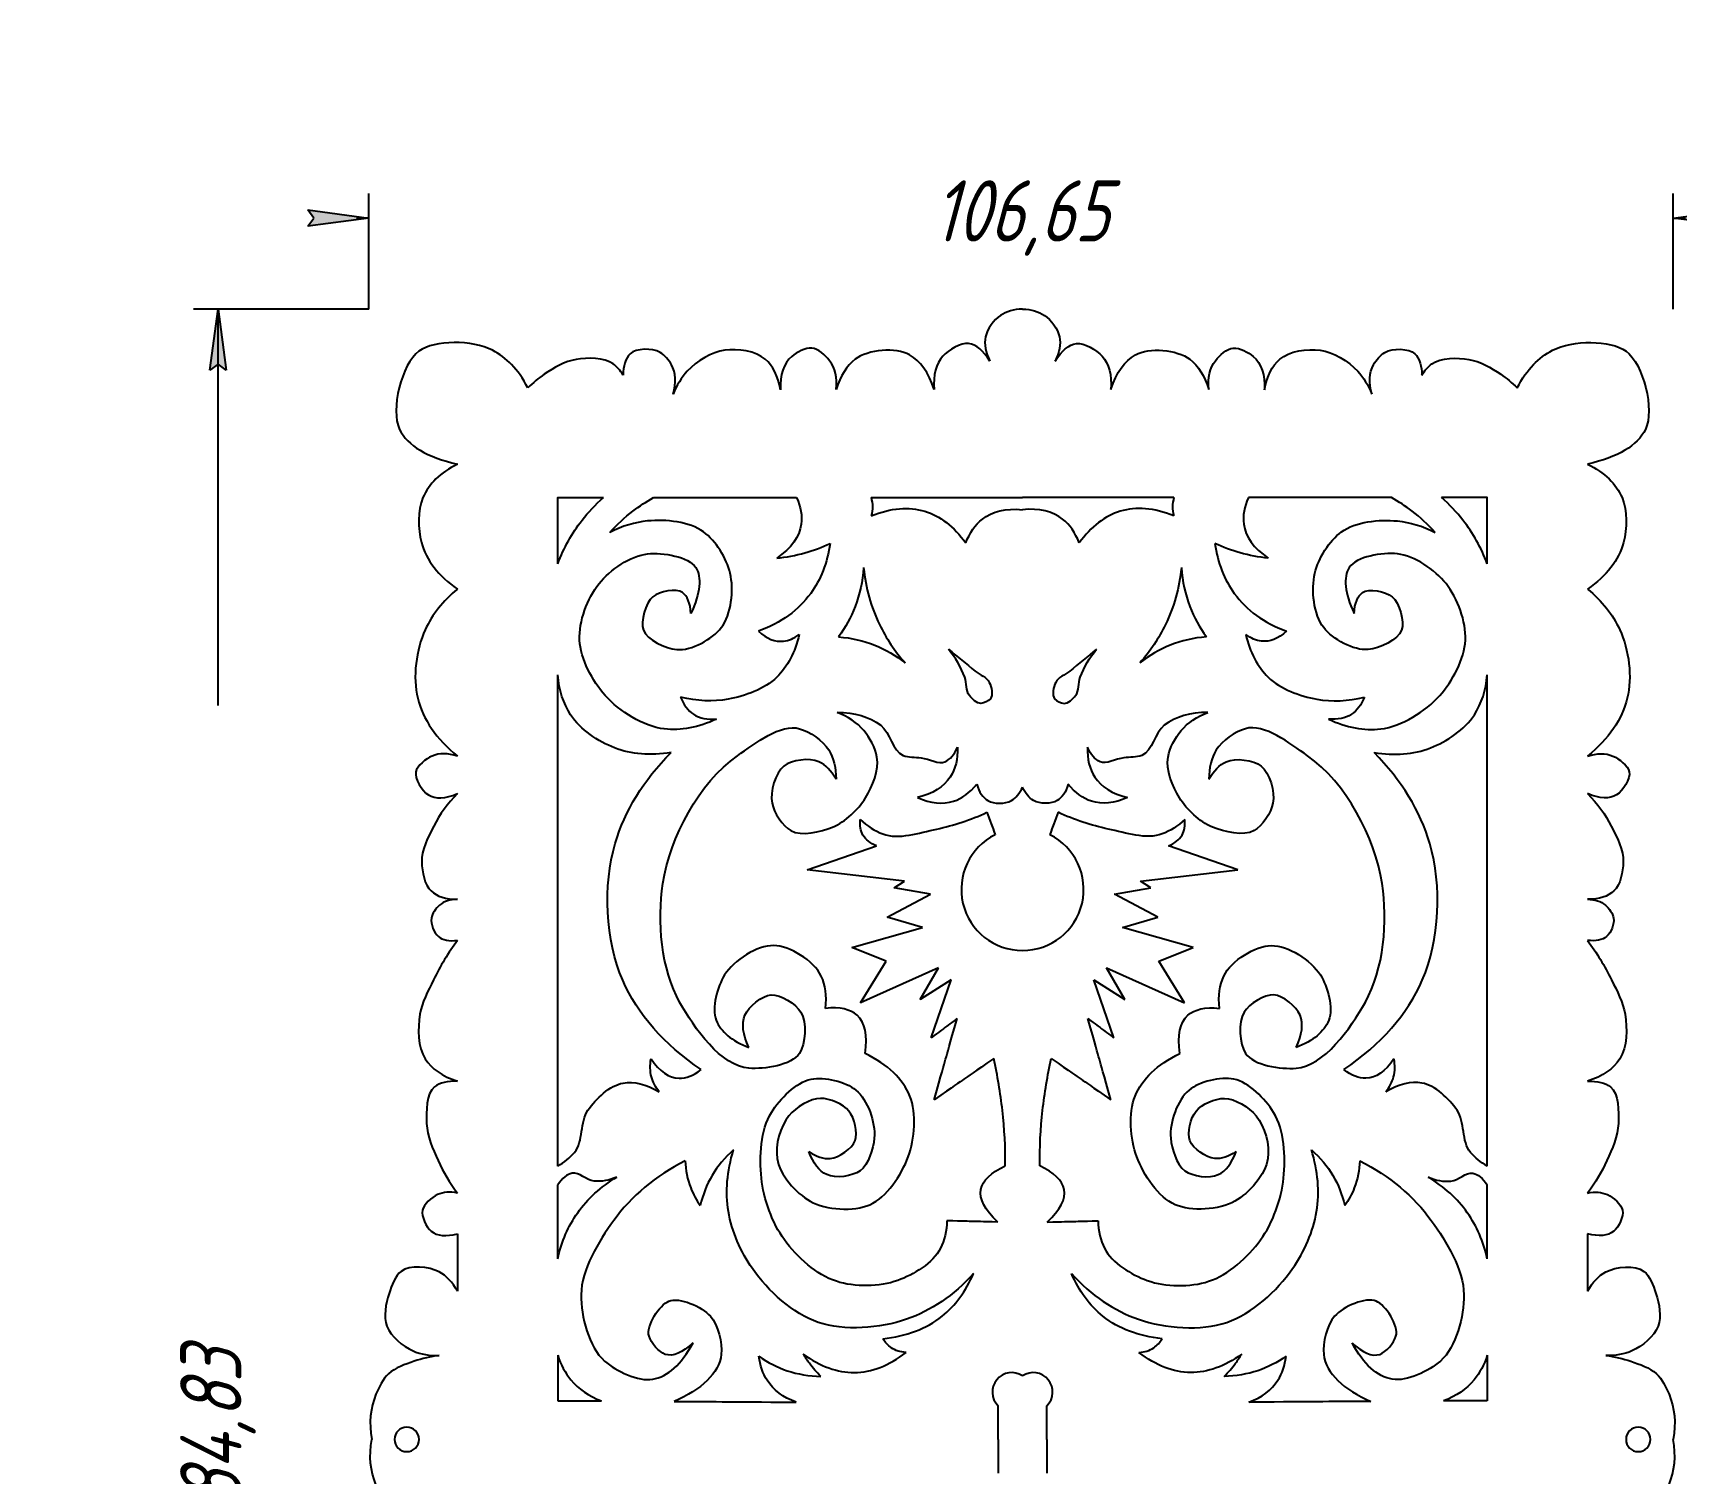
# Model space of a CAD drawing. Header units: millimetres. Extents: x -69 to 344, y -299 to 145.
# Drawn here: x -68.8 to 65.6, y 14.8 to 132.5 of the extents above; entities that cross this region are included whole.
import ezdxf

# ---------------------------------------------------------------- set-up
doc = ezdxf.new("R2010")
doc.units = ezdxf.units.MM
doc.linetypes.add('K5LT32768', pattern=[0])
doc.linetypes.add('K5LT_THIN', pattern=[0])
doc.styles.add('KDIMTEXTSTYLE', font='GOST_AU.SHX', dxfattribs={"width": 0.96, "oblique": 15, "height": 5})
doc.dimstyles.new('KDIMSTYLE (1.00)', dxfattribs={"dimtxt": 5, "dimasz": 1, "dimexe": 2, "dimexo": 0, "dimgap": 1, "dimtad": 1, "dimtxsty": 'KDIMTEXTSTYLE', "dimsah": 1, "dimcen": 0, "dimdle": 1, "dimadec": 0, "dimazin": 0, "dimtfac": 0.667, "dimtmove": 0, "dimatfit": 3, "dimfxl": 1, "dimtvp": 1, "dimtolj": 1, "dimtzin": 0, "dimarcsym": 0})

# ---------------------------------------------------------------- blocks, each defined once
blk = doc.blocks.new('KDIMARROW_01')
blk.add_hatch(color=0).paths.add_polyline_path([(0, 0), (-5, 0.66), (-4.5, 0), (-5, -0.66)])
at = {"color": 0, "linetype": 'K5LT_THIN'}
for p, q in [((-4.5, 0), (-5, 0.66)), ((-5, 0.66), (0, 0)), ((0, 0), (-5, -0.66)), ((-5, -0.66), (-4.5, 0)), ((0, 0), (-1, 0))]:
    blk.add_line(p, q, dxfattribs=at)

msp = doc.modelspace()

# ---------------------------------------------------------------- linework, layer by layer
at = {"color": 30, "linetype": 'K5LT32768', "true_color": 0xff8000}
for p, q in [((-5.453, 64.118), (0.221, 66.068)), ((29.757, 64.118), (24.082, 66.068)), ((2.491, 63.177), (-5.453, 64.118)), ((1.66, 62.622), (2.491, 63.177)), ((21.812, 63.177), (29.757, 64.118)), ((22.644, 62.622), (21.812, 63.177)), ((1.092, 60.223), (4.616, 62.115)), ((4.616, 62.115), (1.66, 62.622)), ((19.687, 62.115), (22.644, 62.622)), ((23.211, 60.223), (19.687, 62.115)), ((-1.791, 57.75), (3.977, 59.402)), ((3.977, 59.402), (1.092, 60.223)), ((20.326, 59.402), (23.211, 60.223)), ((26.094, 57.75), (20.326, 59.402)), ((0.999, 56.647), (-1.791, 57.75)), ((-1.106, 53.245), (0.999, 56.647)), ((23.305, 56.647), (26.094, 57.75)), ((25.409, 53.245), (23.305, 56.647)), ((5.288, 56.094), (-1.106, 53.245)), ((3.781, 53.5), (5.288, 56.094)), ((6.317, 55.103), (3.781, 53.5)), ((4.694, 50.373), (6.317, 55.103)), ((19.609, 50.373), (17.987, 55.103)), ((17.987, 55.103), (20.523, 53.5)), ((20.523, 53.5), (19.015, 56.094)), ((19.015, 56.094), (25.409, 53.245)), ((-25.848, 24.419), (-25.848, 20.68)), ((50.152, 24.419), (50.152, 20.68)), ((-25.848, 20.68), (-22.279, 20.681)), ((10.152, 17.535), (10.152, 20.29)), ((14.152, 17.535), (14.152, 20.29)), ((50.152, 20.68), (46.583, 20.681)), ((10.152, 17.535), (10.152, 14.78)), ((14.152, 17.535), (14.152, 14.78))]:
    msp.add_line(p, q, dxfattribs=at)
for points in [[(-25.848, 89.126), (-25.848, 94.535), (-22.118, 94.535)], [(-18.03, 94.535), (-6.321, 94.535)], [(-0.235, 94.535), (12.152, 94.535)], [(24.538, 94.535), (12.152, 94.535)], [(42.333, 94.535), (30.625, 94.535)], [(50.152, 89.126), (50.152, 94.535), (46.421, 94.535)], [(-25.848, 39.881), (-25.848, 80.057)], [(50.152, 39.881), (50.152, 80.057)], [(-25.848, 32.303), (-25.848, 38.356)], [(50.152, 32.303), (50.152, 38.356)]]:
    msp.add_lwpolyline(points, dxfattribs=at)
for centre, radius, start, end in [((12.152, 62.507), 5, 116.55155, 270), ((12.152, 62.507), 5, 270, 63.44845), ((11.274, 21.412), 1.588, 56.4451, 225), ((13.029, 21.412), 1.588, 315, 123.5549), ((-38.191, 17.535), 1, 0, 180), ((-38.191, 17.535), 1, 180, 0), ((62.495, 17.535), 1, 0, 180), ((62.495, 17.535), 1, 180, 0)]:
    msp.add_arc(centre, radius, start, end, dxfattribs=at)
for points, knots in [([(12.152, 109.948), (11.443, 109.934), (10.846, 109.763), (10.36, 109.435), (9.804, 109.06), (9.265, 108.334), (9.129, 107.692), (9, 107.081), (9.12, 106.414), (9.488, 105.692)], [0, 0, 0, 0, 1, 1, 1, 2, 2, 2, 3, 3, 3, 3]), ([(12.152, 109.948), (12.86, 109.934), (13.458, 109.763), (13.943, 109.435), (14.5, 109.06), (15.038, 108.334), (15.174, 107.692), (15.303, 107.081), (15.184, 106.414), (14.815, 105.692)], [0, 0, 0, 0, 1, 1, 1, 2, 2, 2, 3, 3, 3, 3]), ([(-28.289, 103.513), (-29.117, 105.073), (-30.038, 105.988), (-31.185, 106.583), (-32.821, 107.43), (-35.926, 107.454), (-37.203, 106.511), (-38.601, 105.48), (-39.563, 101.701), (-38.777, 100.115), (-38.119, 98.787), (-36.541, 97.842), (-34.044, 97.281)], [0, 0, 0, 0, 1, 1, 1, 2, 2, 2, 3, 3, 3, 4, 4, 4, 4]), ([(-16.407, 103), (-16.136, 103.939), (-16.185, 104.741), (-16.552, 105.407), (-16.759, 105.783), (-17.117, 106.197), (-17.477, 106.404), (-18.128, 106.778), (-19.438, 106.763), (-19.934, 106.297), (-20.291, 105.962), (-20.507, 105.182), (-20.504, 104.623), (-20.504, 104.6), (-20.504, 104.577), (-20.503, 104.554)], [0, 0, 0, 0, 1, 1, 1, 2, 2, 2, 3, 3, 3, 4, 4, 4, 5, 5, 5, 5]), ([(-7.647, 103.342), (-7.832, 104.472), (-8.245, 105.313), (-8.886, 105.863), (-9.655, 106.523), (-11.136, 106.732), (-12.177, 106.589), (-13.263, 106.44), (-14.481, 105.714), (-15.253, 104.88), (-15.737, 104.357), (-16.122, 103.731), (-16.407, 103)], [0, 0, 0, 0, 1, 1, 1, 2, 2, 2, 3, 3, 3, 4, 4, 4, 4]), ([(-3.075, 103.384), (-2.988, 104.352), (-3.173, 105.135), (-3.63, 105.735), (-3.967, 106.176), (-4.568, 106.706), (-5.083, 106.76), (-5.594, 106.814), (-6.298, 106.428), (-6.707, 106.077), (-7.378, 105.499), (-7.691, 104.587), (-7.647, 103.342)], [0, 0, 0, 0, 1, 1, 1, 2, 2, 2, 3, 3, 3, 4, 4, 4, 4]), ([(4.925, 103.384), (4.468, 104.775), (3.802, 105.715), (2.925, 106.205), (1.79, 106.839), (-0.472, 106.66), (-1.536, 105.846), (-2.227, 105.318), (-2.74, 104.497), (-3.075, 103.384)], [0, 0, 0, 0, 1, 1, 1, 2, 2, 2, 3, 3, 3, 3]), ([(9.488, 105.692), (8.954, 106.568), (8.373, 107.046), (7.745, 107.128), (7.094, 107.212), (6.115, 106.631), (5.643, 106.102), (5.074, 105.467), (4.835, 104.561), (4.925, 103.384)], [0, 0, 0, 0, 1, 1, 1, 2, 2, 2, 3, 3, 3, 3]), ([(14.815, 105.692), (15.349, 106.568), (15.931, 107.046), (16.559, 107.128), (17.209, 107.212), (18.188, 106.631), (18.661, 106.102), (19.229, 105.467), (19.469, 104.561), (19.379, 103.384)], [0, 0, 0, 0, 1, 1, 1, 2, 2, 2, 3, 3, 3, 3]), ([(19.379, 103.384), (19.835, 104.775), (20.502, 105.715), (21.379, 106.205), (22.514, 106.839), (24.775, 106.66), (25.84, 105.846), (26.53, 105.318), (27.043, 104.497), (27.378, 103.384)], [0, 0, 0, 0, 1, 1, 1, 2, 2, 2, 3, 3, 3, 3]), ([(27.378, 103.384), (27.291, 104.352), (27.476, 105.135), (27.934, 105.735), (28.271, 106.176), (28.871, 106.706), (29.387, 106.76), (29.897, 106.814), (30.602, 106.428), (31.01, 106.077), (31.681, 105.499), (31.995, 104.587), (31.951, 103.342)], [0, 0, 0, 0, 1, 1, 1, 2, 2, 2, 3, 3, 3, 4, 4, 4, 4]), ([(31.951, 103.342), (32.136, 104.472), (32.549, 105.313), (33.19, 105.863), (33.959, 106.523), (35.44, 106.732), (36.48, 106.589), (37.567, 106.44), (38.784, 105.714), (39.557, 104.88), (40.041, 104.357), (40.425, 103.731), (40.711, 103)], [0, 0, 0, 0, 1, 1, 1, 2, 2, 2, 3, 3, 3, 4, 4, 4, 4]), ([(40.711, 103), (40.44, 103.939), (40.488, 104.741), (40.855, 105.407), (41.062, 105.783), (41.421, 106.197), (41.781, 106.404), (42.432, 106.778), (43.742, 106.763), (44.238, 106.297), (44.595, 105.962), (44.81, 105.182), (44.808, 104.623), (44.808, 104.6), (44.807, 104.577), (44.806, 104.554)], [0, 0, 0, 0, 1, 1, 1, 2, 2, 2, 3, 3, 3, 4, 4, 4, 5, 5, 5, 5]), ([(52.593, 103.513), (53.42, 105.073), (54.342, 105.988), (55.489, 106.583), (57.125, 107.43), (60.23, 107.454), (61.507, 106.511), (62.905, 105.48), (63.867, 101.701), (63.081, 100.115), (62.422, 98.787), (60.845, 97.842), (58.348, 97.281)], [0, 0, 0, 0, 1, 1, 1, 2, 2, 2, 3, 3, 3, 4, 4, 4, 4]), ([(-20.503, 104.554), (-20.724, 104.94), (-20.997, 105.248), (-21.323, 105.478), (-22.062, 105.998), (-23.386, 105.997), (-24.35, 105.834), (-25.257, 105.68), (-26.164, 105.155), (-26.95, 104.623), (-27.426, 104.301), (-27.865, 103.931), (-28.289, 103.513)], [0, 0, 0, 0, 1, 1, 1, 2, 2, 2, 3, 3, 3, 4, 4, 4, 4]), ([(44.806, 104.554), (45.027, 104.94), (45.301, 105.248), (45.627, 105.478), (46.365, 105.998), (47.69, 105.997), (48.654, 105.834), (49.56, 105.68), (50.468, 105.155), (51.253, 104.623), (51.729, 104.301), (52.168, 103.931), (52.593, 103.513)], [0, 0, 0, 0, 1, 1, 1, 2, 2, 2, 3, 3, 3, 4, 4, 4, 4]), ([(-34.044, 97.281), (-35.45, 96.571), (-36.391, 95.656), (-36.867, 94.535), (-37.309, 93.493), (-37.288, 91.987), (-36.99, 90.877), (-36.597, 89.416), (-35.615, 88.144), (-34.044, 87.062)], [0, 0, 0, 0, 1, 1, 1, 2, 2, 2, 3, 3, 3, 3]), ([(58.348, 97.281), (59.753, 96.571), (60.694, 95.656), (61.17, 94.535), (61.613, 93.493), (61.592, 91.987), (61.293, 90.877), (60.9, 89.416), (59.918, 88.144), (58.348, 87.062)], [0, 0, 0, 0, 1, 1, 1, 2, 2, 2, 3, 3, 3, 3]), ([(-25.848, 89.126), (-25.354, 90.436), (-24.692, 91.623), (-23.863, 92.687), (-23.346, 93.351), (-22.765, 93.967), (-22.118, 94.535)], [0, 0, 0, 0, 1, 1, 1, 2, 2, 2, 2]), ([(-21.577, 91.69), (-21.001, 92.339), (-20.374, 92.923), (-19.697, 93.442), (-19.171, 93.845), (-18.616, 94.209), (-18.03, 94.535)], [0, 0, 0, 0, 1, 1, 1, 2, 2, 2, 2]), ([(-6.321, 94.535), (-5.976, 93.765), (-5.848, 93.045), (-5.937, 92.374), (-6.076, 91.327), (-6.746, 90.401), (-7.945, 89.597)], [0, 0, 0, 0, 1, 1, 1, 2, 2, 2, 2]), ([(-0.235, 94.535), (-0.156, 94.289), (-0.114, 94.044), (-0.111, 93.798), (-0.107, 93.551), (-0.142, 93.303), (-0.214, 93.056)], [0, 0, 0, 0, 1, 1, 1, 2, 2, 2, 2]), ([(24.538, 94.535), (24.459, 94.289), (24.418, 94.044), (24.414, 93.798), (24.411, 93.551), (24.445, 93.303), (24.517, 93.056)], [0, 0, 0, 0, 1, 1, 1, 2, 2, 2, 2]), ([(30.625, 94.535), (30.279, 93.765), (30.151, 93.045), (30.24, 92.374), (30.38, 91.327), (31.049, 90.401), (32.249, 89.597)], [0, 0, 0, 0, 1, 1, 1, 2, 2, 2, 2]), ([(45.88, 91.69), (45.304, 92.339), (44.677, 92.923), (44, 93.442), (43.475, 93.845), (42.919, 94.209), (42.333, 94.535)], [0, 0, 0, 0, 1, 1, 1, 2, 2, 2, 2]), ([(50.152, 89.126), (49.657, 90.436), (48.995, 91.623), (48.166, 92.687), (47.65, 93.351), (47.068, 93.967), (46.421, 94.535)], [0, 0, 0, 0, 1, 1, 1, 2, 2, 2, 2]), ([(-14.953, 85.067), (-15.019, 85.917), (-15.247, 86.487), (-15.637, 86.776), (-16.159, 87.163), (-17.535, 86.862), (-18.073, 86.434), (-18.694, 85.941), (-19.095, 84.404), (-18.842, 83.7), (-18.56, 82.916), (-17.033, 82.21), (-16.107, 82.119), (-14.92, 82.001), (-13.215, 82.967), (-12.475, 83.913), (-11.652, 84.965), (-11.432, 86.992), (-11.748, 88.357), (-12.03, 89.575), (-12.929, 91.009), (-13.928, 91.733), (-15.086, 92.572), (-16.999, 92.777), (-18.5, 92.63), (-19.536, 92.529), (-20.562, 92.216), (-21.577, 91.69)], [0, 0, 0, 0, 1, 1, 1, 2, 2, 2, 3, 3, 3, 4, 4, 4, 5, 5, 5, 6, 6, 6, 7, 7, 7, 8, 8, 8, 9, 9, 9, 9]), ([(-0.214, 93.056), (1.395, 93.696), (2.851, 93.82), (4.155, 93.427), (5.417, 93.046), (6.537, 92.18), (7.514, 90.83)], [0, 0, 0, 0, 1, 1, 1, 2, 2, 2, 2]), ([(7.514, 90.83), (7.833, 91.675), (8.285, 92.325), (8.868, 92.782), (9.697, 93.429), (10.791, 93.684), (12.152, 93.548)], [0, 0, 0, 0, 1, 1, 1, 2, 2, 2, 2]), ([(16.79, 90.83), (16.47, 91.675), (16.019, 92.325), (15.435, 92.782), (14.607, 93.429), (13.512, 93.684), (12.152, 93.548)], [0, 0, 0, 0, 1, 1, 1, 2, 2, 2, 2]), ([(24.517, 93.056), (22.909, 93.696), (21.452, 93.82), (20.149, 93.427), (18.886, 93.046), (17.766, 92.18), (16.79, 90.83)], [0, 0, 0, 0, 1, 1, 1, 2, 2, 2, 2]), ([(39.257, 85.067), (39.322, 85.917), (39.55, 86.487), (39.941, 86.776), (40.462, 87.163), (41.838, 86.862), (42.376, 86.434), (42.998, 85.941), (43.399, 84.404), (43.145, 83.7), (42.864, 82.916), (41.336, 82.21), (40.411, 82.119), (39.223, 82.001), (37.519, 82.967), (36.778, 83.913), (35.955, 84.965), (35.736, 86.992), (36.052, 88.357), (36.334, 89.575), (37.233, 91.009), (38.231, 91.733), (39.389, 92.572), (41.302, 92.777), (42.804, 92.63), (43.84, 92.529), (44.866, 92.216), (45.88, 91.69)], [0, 0, 0, 0, 1, 1, 1, 2, 2, 2, 3, 3, 3, 4, 4, 4, 5, 5, 5, 6, 6, 6, 7, 7, 7, 8, 8, 8, 9, 9, 9, 9]), ([(-12.859, 76.435), (-14.355, 75.732), (-15.78, 75.461), (-17.133, 75.623), (-18.859, 75.83), (-20.791, 77.042), (-21.961, 78.358), (-23.014, 79.541), (-23.983, 81.346), (-24.055, 82.888), (-24.126, 84.395), (-23.441, 86.316), (-22.474, 87.503), (-21.551, 88.636), (-19.916, 89.784), (-18.5, 89.938), (-17.259, 90.073), (-15.127, 89.709), (-14.569, 88.827), (-14.053, 88.012), (-14.181, 86.758), (-14.953, 85.067)], [0, 0, 0, 0, 1, 1, 1, 2, 2, 2, 3, 3, 3, 4, 4, 4, 5, 5, 5, 6, 6, 6, 7, 7, 7, 7]), ([(-3.587, 90.793), (-3.812, 89.193), (-4.339, 87.826), (-5.168, 86.691), (-6.16, 85.332), (-7.584, 84.306), (-9.441, 83.614)], [0, 0, 0, 0, 1, 1, 1, 2, 2, 2, 2]), ([(-7.945, 89.597), (-7.157, 89.671), (-6.388, 89.813), (-5.638, 90.024), (-4.938, 90.221), (-4.254, 90.477), (-3.587, 90.793)], [0, 0, 0, 0, 1, 1, 1, 2, 2, 2, 2]), ([(32.249, 89.597), (31.461, 89.671), (30.691, 89.813), (29.941, 90.024), (29.241, 90.221), (28.557, 90.477), (27.89, 90.793)], [0, 0, 0, 0, 1, 1, 1, 2, 2, 2, 2]), ([(27.89, 90.793), (28.116, 89.193), (28.643, 87.826), (29.471, 86.691), (30.463, 85.332), (31.888, 84.306), (33.744, 83.614)], [0, 0, 0, 0, 1, 1, 1, 2, 2, 2, 2]), ([(37.163, 76.435), (38.659, 75.732), (40.083, 75.461), (41.436, 75.623), (43.162, 75.83), (45.094, 77.042), (46.265, 78.358), (47.318, 79.541), (48.286, 81.346), (48.359, 82.888), (48.429, 84.395), (47.744, 86.316), (46.778, 87.503), (45.854, 88.636), (44.219, 89.784), (42.804, 89.938), (41.563, 90.073), (39.43, 89.709), (38.872, 88.827), (38.356, 88.012), (38.484, 86.758), (39.257, 85.067)], [0, 0, 0, 0, 1, 1, 1, 2, 2, 2, 3, 3, 3, 4, 4, 4, 5, 5, 5, 6, 6, 6, 7, 7, 7, 7]), ([(-0.841, 88.818), (-0.921, 87.696), (-1.154, 86.632), (-1.541, 85.624), (-1.874, 84.757), (-2.321, 83.933), (-2.881, 83.151)], [0, 0, 0, 0, 1, 1, 1, 2, 2, 2, 2]), ([(-0.841, 88.818), (-0.669, 87.145), (-0.237, 85.593), (0.457, 84.161), (0.999, 83.044), (1.7, 81.999), (2.559, 81.029)], [0, 0, 0, 0, 1, 1, 1, 2, 2, 2, 2]), ([(25.144, 88.818), (24.973, 87.145), (24.54, 85.593), (23.846, 84.161), (23.305, 83.044), (22.604, 81.999), (21.744, 81.029)], [0, 0, 0, 0, 1, 1, 1, 2, 2, 2, 2]), ([(25.144, 88.818), (25.224, 87.696), (25.458, 86.632), (25.845, 85.624), (26.178, 84.757), (26.624, 83.933), (27.184, 83.151)], [0, 0, 0, 0, 1, 1, 1, 2, 2, 2, 2]), ([(-34.044, 87.062), (-35.235, 86.083), (-36.114, 84.975), (-36.682, 83.739), (-37.436, 82.099), (-37.72, 79.849), (-37.298, 78.14), (-36.866, 76.396), (-35.782, 74.817), (-34.044, 73.402)], [0, 0, 0, 0, 1, 1, 1, 2, 2, 2, 3, 3, 3, 3]), ([(58.348, 87.062), (59.538, 86.083), (60.418, 84.975), (60.986, 83.739), (61.74, 82.099), (62.024, 79.849), (61.601, 78.14), (61.17, 76.396), (60.086, 74.817), (58.348, 73.402)], [0, 0, 0, 0, 1, 1, 1, 2, 2, 2, 3, 3, 3, 3]), ([(-6.108, 83.358), (-6.44, 81.892), (-7.052, 80.724), (-7.945, 79.854), (-8.929, 78.894), (-10.527, 78.307), (-11.919, 78.059), (-13.162, 77.837), (-14.458, 77.894), (-15.808, 78.23)], [0, 0, 0, 0, 1, 1, 1, 2, 2, 2, 3, 3, 3, 3]), ([(-9.441, 83.614), (-8.752, 82.999), (-8.068, 82.728), (-7.39, 82.802), (-6.96, 82.849), (-6.533, 83.034), (-6.108, 83.358)], [0, 0, 0, 0, 1, 1, 1, 2, 2, 2, 2]), ([(33.744, 83.614), (33.055, 82.999), (32.371, 82.728), (31.693, 82.802), (31.264, 82.849), (30.836, 83.034), (30.411, 83.358)], [0, 0, 0, 0, 1, 1, 1, 2, 2, 2, 2]), ([(30.411, 83.358), (30.743, 81.892), (31.356, 80.724), (32.249, 79.854), (33.233, 78.894), (34.831, 78.307), (36.223, 78.059), (37.465, 77.837), (38.762, 77.894), (40.111, 78.23)], [0, 0, 0, 0, 1, 1, 1, 2, 2, 2, 3, 3, 3, 3]), ([(-2.881, 83.151), (-1.834, 83.071), (-0.845, 82.844), (0.087, 82.471), (0.962, 82.12), (1.786, 81.639), (2.559, 81.029)], [0, 0, 0, 0, 1, 1, 1, 2, 2, 2, 2]), ([(6.089, 82.144), (6.682, 81.442), (7.128, 80.681), (7.428, 79.86), (7.605, 79.377), (7.504, 78.728), (7.806, 78.348), (8.027, 78.071), (8.421, 77.709), (8.751, 77.713), (9, 77.716), (9.374, 77.902), (9.523, 78.091), (9.757, 78.385), (9.618, 79.063), (9.438, 79.43), (9.239, 79.835), (8.67, 80.048), (8.287, 80.358), (7.553, 80.951), (6.82, 81.546), (6.089, 82.144)], [0, 0, 0, 0, 1, 1, 1, 2, 2, 2, 3, 3, 3, 4, 4, 4, 5, 5, 5, 6, 6, 6, 7, 7, 7, 7]), ([(18.215, 82.144), (17.622, 81.442), (17.175, 80.681), (16.875, 79.86), (16.699, 79.377), (16.799, 78.728), (16.497, 78.348), (16.277, 78.071), (15.882, 77.709), (15.553, 77.713), (15.304, 77.716), (14.93, 77.902), (14.78, 78.091), (14.546, 78.385), (14.685, 79.063), (14.866, 79.43), (15.065, 79.835), (15.633, 80.048), (16.016, 80.358), (16.751, 80.951), (17.483, 81.546), (18.215, 82.144)], [0, 0, 0, 0, 1, 1, 1, 2, 2, 2, 3, 3, 3, 4, 4, 4, 5, 5, 5, 6, 6, 6, 7, 7, 7, 7]), ([(27.184, 83.151), (26.137, 83.071), (25.148, 82.844), (24.217, 82.471), (23.341, 82.12), (22.517, 81.639), (21.744, 81.029)], [0, 0, 0, 0, 1, 1, 1, 2, 2, 2, 2]), ([(-16.587, 73.7), (-18.278, 73.419), (-19.815, 73.543), (-21.198, 74.075), (-22.543, 74.592), (-24.015, 75.581), (-24.794, 76.781), (-25.391, 77.699), (-25.742, 78.791), (-25.848, 80.057)], [0, 0, 0, 0, 1, 1, 1, 2, 2, 2, 3, 3, 3, 3]), ([(40.891, 73.7), (42.582, 73.419), (44.119, 73.543), (45.501, 74.075), (46.846, 74.592), (48.318, 75.581), (49.098, 76.781), (49.694, 77.699), (50.045, 78.791), (50.152, 80.057)], [0, 0, 0, 0, 1, 1, 1, 2, 2, 2, 3, 3, 3, 3]), ([(-15.808, 78.23), (-15.558, 77.591), (-15.202, 77.121), (-14.74, 76.82), (-14.238, 76.493), (-13.611, 76.365), (-12.859, 76.435)], [0, 0, 0, 0, 1, 1, 1, 2, 2, 2, 2]), ([(40.111, 78.23), (39.862, 77.591), (39.506, 77.121), (39.043, 76.82), (38.542, 76.493), (37.915, 76.365), (37.163, 76.435)], [0, 0, 0, 0, 1, 1, 1, 2, 2, 2, 2]), ([(-3.096, 71.516), (-3.482, 72.216), (-3.947, 72.69), (-4.491, 72.938), (-5.279, 73.297), (-6.715, 73.085), (-7.355, 72.588), (-8.06, 72.04), (-8.498, 70.495), (-8.324, 69.558), (-8.174, 68.756), (-7.467, 67.694), (-6.778, 67.312), (-5.916, 66.834), (-4.374, 67.185), (-3.378, 67.601), (-2.325, 68.04), (-1.283, 69.01), (-0.678, 69.991), (-0.097, 70.934), (0.424, 72.263), (0.249, 73.33), (0.127, 74.073), (-0.318, 74.901), (-0.822, 75.493), (-1.374, 76.142), (-2.102, 76.636), (-3.007, 76.977)], [0, 0, 0, 0, 1, 1, 1, 2, 2, 2, 3, 3, 3, 4, 4, 4, 5, 5, 5, 6, 6, 6, 7, 7, 7, 8, 8, 8, 9, 9, 9, 9]), ([(-3.007, 76.977), (-1.572, 76.979), (-0.384, 76.629), (0.558, 75.926), (1.339, 75.344), (1.507, 73.808), (2.392, 73.453), (2.822, 73.281), (3.383, 73.339), (3.876, 73.268), (4.524, 73.174), (5.288, 72.712), (5.813, 72.938), (6.235, 73.12), (6.578, 73.518), (6.844, 74.133)], [0, 0, 0, 0, 1, 1, 1, 2, 2, 2, 3, 3, 3, 4, 4, 4, 5, 5, 5, 5]), ([(27.31, 76.977), (25.876, 76.979), (24.687, 76.629), (23.745, 75.926), (22.965, 75.344), (22.796, 73.808), (21.911, 73.453), (21.481, 73.281), (20.921, 73.339), (20.427, 73.268), (19.779, 73.174), (19.015, 72.712), (18.49, 72.938), (18.069, 73.12), (17.725, 73.518), (17.46, 74.133)], [0, 0, 0, 0, 1, 1, 1, 2, 2, 2, 3, 3, 3, 4, 4, 4, 5, 5, 5, 5]), ([(27.4, 71.516), (27.785, 72.216), (28.25, 72.69), (28.794, 72.938), (29.582, 73.297), (31.019, 73.085), (31.659, 72.588), (32.364, 72.04), (32.802, 70.495), (32.627, 69.558), (32.477, 68.756), (31.77, 67.694), (31.082, 67.312), (30.22, 66.834), (28.678, 67.185), (27.681, 67.601), (26.628, 68.04), (25.587, 69.01), (24.982, 69.991), (24.4, 70.934), (23.879, 72.263), (24.054, 73.33), (24.176, 74.073), (24.621, 74.901), (25.126, 75.493), (25.678, 76.142), (26.406, 76.636), (27.31, 76.977)], [0, 0, 0, 0, 1, 1, 1, 2, 2, 2, 3, 3, 3, 4, 4, 4, 5, 5, 5, 6, 6, 6, 7, 7, 7, 8, 8, 8, 9, 9, 9, 9]), ([(-10.212, 49.577), (-10.722, 50.623), (-10.831, 51.504), (-10.539, 52.218), (-10.242, 52.944), (-9.147, 53.82), (-8.402, 53.879), (-7.626, 53.941), (-6.394, 53.142), (-5.969, 52.455), (-5.462, 51.638), (-5.595, 49.868), (-6.088, 49.102), (-6.719, 48.119), (-8.957, 47.796), (-10.212, 47.885), (-12.498, 48.047), (-14.669, 51.137), (-15.88, 53.286), (-17.395, 55.972), (-17.729, 59.932), (-17.246, 62.978), (-16.649, 66.748), (-14.323, 71.242), (-11.144, 73.439), (-9.691, 74.443), (-7.627, 76.101), (-6.068, 75.644), (-5.239, 75.401), (-4.184, 74.688), (-3.694, 73.906), (-3.284, 73.251), (-3.084, 72.454), (-3.096, 71.516)], [0, 0, 0, 0, 1, 1, 1, 2, 2, 2, 3, 3, 3, 4, 4, 4, 5, 5, 5, 6, 6, 6, 7, 7, 7, 8, 8, 8, 9, 9, 9, 10, 10, 10, 11, 11, 11, 11]), ([(34.516, 49.577), (35.026, 50.623), (35.135, 51.504), (34.842, 52.218), (34.545, 52.944), (33.45, 53.82), (32.706, 53.879), (31.93, 53.941), (30.698, 53.142), (30.272, 52.455), (29.766, 51.638), (29.899, 49.868), (30.391, 49.102), (31.022, 48.119), (33.26, 47.796), (34.516, 47.885), (36.801, 48.047), (38.972, 51.137), (40.184, 53.286), (41.699, 55.972), (42.033, 59.932), (41.55, 62.978), (40.952, 66.748), (38.627, 71.242), (35.448, 73.439), (33.995, 74.443), (31.93, 76.101), (30.371, 75.644), (29.542, 75.401), (28.488, 74.688), (27.997, 73.906), (27.587, 73.251), (27.388, 72.454), (27.4, 71.516)], [0, 0, 0, 0, 1, 1, 1, 2, 2, 2, 3, 3, 3, 4, 4, 4, 5, 5, 5, 6, 6, 6, 7, 7, 7, 8, 8, 8, 9, 9, 9, 10, 10, 10, 11, 11, 11, 11]), ([(6.844, 74.133), (6.872, 73.154), (6.672, 72.34), (6.246, 71.691), (5.711, 70.877), (4.818, 70.321), (3.567, 70.025)], [0, 0, 0, 0, 1, 1, 1, 2, 2, 2, 2]), ([(17.46, 74.133), (17.432, 73.154), (17.631, 72.34), (18.058, 71.691), (18.593, 70.877), (19.486, 70.321), (20.737, 70.025)], [0, 0, 0, 0, 1, 1, 1, 2, 2, 2, 2]), ([(-34.044, 73.402), (-34.838, 73.66), (-35.529, 73.664), (-36.118, 73.412), (-36.644, 73.188), (-37.347, 72.611), (-37.451, 72.13), (-37.572, 71.57), (-36.946, 70.55), (-36.426, 70.233), (-35.85, 69.882), (-35.057, 69.916), (-34.044, 70.335)], [0, 0, 0, 0, 1, 1, 1, 2, 2, 2, 3, 3, 3, 4, 4, 4, 4]), ([(-14.122, 47.774), (-17.171, 49.84), (-19.309, 52.277), (-20.535, 55.086), (-21.948, 58.32), (-22.158, 62.846), (-21.151, 66.265), (-20.366, 68.93), (-18.845, 71.408), (-16.587, 73.7)], [0, 0, 0, 0, 1, 1, 1, 2, 2, 2, 3, 3, 3, 3]), ([(38.425, 47.774), (41.474, 49.84), (43.612, 52.277), (44.839, 55.086), (46.251, 58.32), (46.462, 62.846), (45.454, 66.265), (44.669, 68.93), (43.148, 71.408), (40.891, 73.7)], [0, 0, 0, 0, 1, 1, 1, 2, 2, 2, 3, 3, 3, 3]), ([(58.348, 73.402), (59.141, 73.66), (59.832, 73.664), (60.422, 73.412), (60.947, 73.188), (61.651, 72.611), (61.755, 72.13), (61.876, 71.57), (61.25, 70.55), (60.729, 70.233), (60.154, 69.882), (59.36, 69.916), (58.348, 70.335)], [0, 0, 0, 0, 1, 1, 1, 2, 2, 2, 3, 3, 3, 4, 4, 4, 4]), ([(-34.044, 70.335), (-34.848, 69.53), (-35.496, 68.644), (-35.99, 67.677), (-36.456, 66.766), (-37.007, 65.713), (-36.973, 64.729), (-36.945, 63.946), (-36.736, 62.883), (-36.204, 62.379), (-35.716, 61.917), (-34.996, 61.689), (-34.044, 61.695)], [0, 0, 0, 0, 1, 1, 1, 2, 2, 2, 3, 3, 3, 4, 4, 4, 4]), ([(3.567, 70.025), (4.656, 69.537), (5.641, 69.434), (6.521, 69.716), (7.216, 69.939), (7.845, 70.403), (8.41, 71.107)], [0, 0, 0, 0, 1, 1, 1, 2, 2, 2, 2]), ([(8.41, 71.107), (8.605, 70.457), (8.908, 70.01), (9.32, 69.768), (9.809, 69.48), (10.736, 69.484), (11.243, 69.768), (11.619, 69.978), (11.922, 70.345), (12.152, 70.867)], [0, 0, 0, 0, 1, 1, 1, 2, 2, 2, 3, 3, 3, 3]), ([(15.894, 71.107), (15.698, 70.457), (15.395, 70.01), (14.984, 69.768), (14.495, 69.48), (13.568, 69.484), (13.06, 69.768), (12.684, 69.978), (12.381, 70.345), (12.152, 70.867)], [0, 0, 0, 0, 1, 1, 1, 2, 2, 2, 3, 3, 3, 3]), ([(20.737, 70.025), (19.647, 69.537), (18.663, 69.434), (17.783, 69.716), (17.088, 69.939), (16.458, 70.403), (15.894, 71.107)], [0, 0, 0, 0, 1, 1, 1, 2, 2, 2, 2]), ([(58.348, 70.335), (59.151, 69.53), (59.8, 68.644), (60.293, 67.677), (60.759, 66.766), (61.311, 65.713), (61.276, 64.729), (61.249, 63.946), (61.04, 62.883), (60.507, 62.379), (60.019, 61.917), (59.299, 61.689), (58.348, 61.695)], [0, 0, 0, 0, 1, 1, 1, 2, 2, 2, 3, 3, 3, 4, 4, 4, 4]), ([(-1.114, 68.228), (-0.539, 67.681), (0.074, 67.286), (0.724, 67.043), (2.041, 66.55), (3.702, 67.136), (5.137, 67.438), (6.539, 67.733), (7.907, 68.191), (9.242, 68.812)], [0, 0, 0, 0, 1, 1, 1, 2, 2, 2, 3, 3, 3, 3]), ([(25.417, 68.228), (24.842, 67.681), (24.23, 67.286), (23.58, 67.043), (22.262, 66.55), (20.602, 67.136), (19.166, 67.438), (17.764, 67.733), (16.396, 68.191), (15.062, 68.812)], [0, 0, 0, 0, 1, 1, 1, 2, 2, 2, 3, 3, 3, 3]), ([(0.221, 66.068), (-0.3, 66.268), (-0.671, 66.559), (-0.89, 66.94), (-1.094, 67.292), (-1.168, 67.721), (-1.114, 68.228)], [0, 0, 0, 0, 1, 1, 1, 2, 2, 2, 2]), ([(24.082, 66.068), (24.604, 66.268), (24.974, 66.559), (25.194, 66.94), (25.397, 67.292), (25.472, 67.721), (25.417, 68.228)], [0, 0, 0, 0, 1, 1, 1, 2, 2, 2, 2]), ([(-34.044, 61.695), (-34.647, 61.688), (-35.133, 61.531), (-35.503, 61.224), (-35.808, 60.97), (-36.12, 60.528), (-36.179, 60.155), (-36.255, 59.683), (-35.966, 58.962), (-35.61, 58.66), (-35.254, 58.358), (-34.732, 58.251), (-34.044, 58.339)], [0, 0, 0, 0, 1, 1, 1, 2, 2, 2, 3, 3, 3, 4, 4, 4, 4]), ([(58.348, 61.695), (58.951, 61.688), (59.437, 61.531), (59.806, 61.224), (60.111, 60.97), (60.423, 60.528), (60.483, 60.155), (60.559, 59.683), (60.27, 58.962), (59.913, 58.66), (59.557, 58.358), (59.036, 58.251), (58.348, 58.339)], [0, 0, 0, 0, 1, 1, 1, 2, 2, 2, 3, 3, 3, 4, 4, 4, 4]), ([(-34.044, 58.339), (-34.806, 57.317), (-35.461, 56.242), (-36.008, 55.113), (-36.448, 54.207), (-36.97, 53.261), (-37.119, 52.293), (-37.299, 51.124), (-37.291, 49.597), (-36.692, 48.66), (-36.164, 47.835), (-35.282, 47.223), (-34.044, 46.823)], [0, 0, 0, 0, 1, 1, 1, 2, 2, 2, 3, 3, 3, 4, 4, 4, 4]), ([(-3.951, 52.781), (-3.84, 53.808), (-3.958, 54.689), (-4.307, 55.423), (-4.912, 56.694), (-6.887, 57.891), (-8.194, 57.915), (-9.518, 57.94), (-11.448, 56.717), (-12.201, 55.512), (-12.808, 54.538), (-13.277, 52.814), (-12.883, 51.802), (-12.52, 50.87), (-11.63, 50.128), (-10.212, 49.577)], [0, 0, 0, 0, 1, 1, 1, 2, 2, 2, 3, 3, 3, 4, 4, 4, 5, 5, 5, 5]), ([(28.255, 52.781), (28.143, 53.808), (28.262, 54.689), (28.611, 55.423), (29.215, 56.694), (31.19, 57.891), (32.498, 57.915), (33.821, 57.94), (35.752, 56.717), (36.504, 55.512), (37.112, 54.538), (37.58, 52.814), (37.187, 51.802), (36.824, 50.87), (35.934, 50.128), (34.516, 49.577)], [0, 0, 0, 0, 1, 1, 1, 2, 2, 2, 3, 3, 3, 4, 4, 4, 5, 5, 5, 5]), ([(58.348, 58.339), (59.11, 57.317), (59.764, 56.242), (60.312, 55.113), (60.751, 54.207), (61.274, 53.261), (61.423, 52.293), (61.603, 51.124), (61.595, 49.597), (60.996, 48.66), (60.468, 47.835), (59.585, 47.223), (58.348, 46.823)], [0, 0, 0, 0, 1, 1, 1, 2, 2, 2, 3, 3, 3, 4, 4, 4, 4]), ([(-0.719, 49.085), (-0.484, 50.577), (-0.701, 51.621), (-1.369, 52.218), (-1.922, 52.711), (-2.782, 52.899), (-3.951, 52.781)], [0, 0, 0, 0, 1, 1, 1, 2, 2, 2, 2]), ([(25.022, 49.085), (24.787, 50.577), (25.004, 51.621), (25.673, 52.218), (26.225, 52.711), (27.086, 52.899), (28.255, 52.781)], [0, 0, 0, 0, 1, 1, 1, 2, 2, 2, 2]), ([(-17.564, 45.964), (-17.867, 46.346), (-18.075, 46.751), (-18.187, 47.181), (-18.309, 47.647), (-18.319, 48.142), (-18.217, 48.664)], [0, 0, 0, 0, 1, 1, 1, 2, 2, 2, 2]), ([(-18.217, 48.664), (-17.517, 47.615), (-16.755, 47.081), (-15.932, 47.062), (-15.358, 47.049), (-14.755, 47.286), (-14.122, 47.774)], [0, 0, 0, 0, 1, 1, 1, 2, 2, 2, 2]), ([(-5.312, 41.073), (-4.695, 40.652), (-4.113, 40.462), (-3.567, 40.504), (-2.824, 40.56), (-1.79, 41.311), (-1.538, 41.964), (-1.289, 42.609), (-1.58, 43.811), (-2.036, 44.385), (-2.503, 44.974), (-3.593, 45.419), (-4.351, 45.418), (-5.237, 45.416), (-6.356, 44.683), (-6.95, 43.993), (-7.676, 43.151), (-8.069, 41.572), (-7.912, 40.504), (-7.72, 39.2), (-6.377, 37.666), (-5.205, 37.014), (-3.909, 36.293), (-1.653, 36.149), (-0.327, 36.729), (1.034, 37.324), (2.264, 39.156), (2.807, 40.646), (3.343, 42.117), (3.516, 44.199), (2.949, 45.596), (2.369, 47.024), (1.147, 48.187), (-0.719, 49.085)], [0, 0, 0, 0, 1, 1, 1, 2, 2, 2, 3, 3, 3, 4, 4, 4, 5, 5, 5, 6, 6, 6, 7, 7, 7, 8, 8, 8, 9, 9, 9, 10, 10, 10, 11, 11, 11, 11]), ([(10.748, 39.898), (10.757, 41.421), (10.678, 42.935), (10.51, 44.438), (10.352, 45.862), (10.115, 47.276), (9.798, 48.682)], [0, 0, 0, 0, 1, 1, 1, 2, 2, 2, 2]), ([(13.556, 39.898), (13.547, 41.421), (13.626, 42.935), (13.793, 44.438), (13.952, 45.862), (14.189, 47.276), (14.505, 48.682)], [0, 0, 0, 0, 1, 1, 1, 2, 2, 2, 2]), ([(29.616, 41.073), (28.998, 40.652), (28.417, 40.462), (27.871, 40.504), (27.128, 40.56), (26.093, 41.311), (25.841, 41.964), (25.592, 42.609), (25.884, 43.811), (26.34, 44.385), (26.807, 44.974), (27.897, 45.419), (28.654, 45.418), (29.54, 45.416), (30.659, 44.683), (31.254, 43.993), (31.98, 43.151), (32.372, 41.572), (32.215, 40.504), (32.024, 39.2), (30.68, 37.666), (29.509, 37.014), (28.213, 36.293), (25.956, 36.149), (24.63, 36.729), (23.269, 37.324), (22.04, 39.156), (21.497, 40.646), (20.961, 42.117), (20.787, 44.199), (21.354, 45.596), (21.934, 47.024), (23.157, 48.187), (25.022, 49.085)], [0, 0, 0, 0, 1, 1, 1, 2, 2, 2, 3, 3, 3, 4, 4, 4, 5, 5, 5, 6, 6, 6, 7, 7, 7, 8, 8, 8, 9, 9, 9, 10, 10, 10, 11, 11, 11, 11]), ([(42.521, 48.664), (41.82, 47.615), (41.059, 47.081), (40.236, 47.062), (39.662, 47.049), (39.059, 47.286), (38.425, 47.774)], [0, 0, 0, 0, 1, 1, 1, 2, 2, 2, 2]), ([(41.868, 45.964), (42.171, 46.346), (42.378, 46.751), (42.491, 47.181), (42.613, 47.647), (42.623, 48.142), (42.521, 48.664)], [0, 0, 0, 0, 1, 1, 1, 2, 2, 2, 2]), ([(5.976, 35.411), (5.948, 34.565), (5.77, 33.817), (5.442, 33.168), (4.819, 31.936), (3.252, 31.012), (1.952, 30.533), (0.459, 29.983), (-1.571, 29.972), (-3.069, 30.462), (-4.686, 30.99), (-6.285, 32.433), (-7.306, 33.845), (-8.323, 35.249), (-9.013, 37.169), (-9.194, 38.901), (-9.376, 40.646), (-9.277, 42.841), (-8.375, 44.278), (-7.674, 45.394), (-6.366, 46.734), (-5.134, 46.984), (-4.033, 47.208), (-2.322, 46.807), (-1.466, 46.094), (-0.515, 45.302), (0.149, 43.471), (0.029, 42.177), (-0.054, 41.281), (-0.432, 39.998), (-1.11, 39.506), (-1.755, 39.039), (-3.127, 38.845), (-3.852, 39.186), (-4.48, 39.481), (-4.966, 40.11), (-5.312, 41.073)], [0, 0, 0, 0, 1, 1, 1, 2, 2, 2, 3, 3, 3, 4, 4, 4, 5, 5, 5, 6, 6, 6, 7, 7, 7, 8, 8, 8, 9, 9, 9, 10, 10, 10, 11, 11, 11, 12, 12, 12, 12]), ([(18.328, 35.411), (18.355, 34.565), (18.533, 33.817), (18.862, 33.168), (19.484, 31.936), (21.051, 31.012), (22.351, 30.533), (23.844, 29.983), (25.874, 29.972), (27.372, 30.462), (28.99, 30.99), (30.589, 32.433), (31.61, 33.845), (32.627, 35.249), (33.316, 37.169), (33.497, 38.901), (33.679, 40.646), (33.581, 42.841), (32.678, 44.278), (31.977, 45.394), (30.67, 46.734), (29.438, 46.984), (28.336, 47.208), (26.626, 46.807), (25.77, 46.094), (24.819, 45.302), (24.154, 43.471), (24.274, 42.177), (24.357, 41.281), (24.736, 39.998), (25.414, 39.506), (26.058, 39.039), (27.43, 38.845), (28.156, 39.186), (28.783, 39.481), (29.27, 40.11), (29.616, 41.073)], [0, 0, 0, 0, 1, 1, 1, 2, 2, 2, 3, 3, 3, 4, 4, 4, 5, 5, 5, 6, 6, 6, 7, 7, 7, 8, 8, 8, 9, 9, 9, 10, 10, 10, 11, 11, 11, 12, 12, 12, 12]), ([(-34.044, 46.823), (-34.862, 46.852), (-35.49, 46.696), (-35.926, 46.356), (-36.615, 45.818), (-36.606, 44.35), (-36.567, 43.364), (-36.527, 42.341), (-36.057, 41.29), (-35.627, 40.33), (-35.209, 39.398), (-34.682, 38.515), (-34.044, 37.681)], [0, 0, 0, 0, 1, 1, 1, 2, 2, 2, 3, 3, 3, 4, 4, 4, 4]), ([(-25.848, 39.881), (-25.3, 40.195), (-24.844, 40.571), (-24.478, 41.008), (-23.734, 41.9), (-24.039, 43.508), (-23.38, 44.451), (-22.717, 45.4), (-21.581, 46.496), (-20.502, 46.676), (-19.605, 46.826), (-18.626, 46.589), (-17.564, 45.964)], [0, 0, 0, 0, 1, 1, 1, 2, 2, 2, 3, 3, 3, 4, 4, 4, 4]), ([(50.152, 39.881), (49.604, 40.195), (49.147, 40.571), (48.782, 41.008), (48.038, 41.9), (48.342, 43.508), (47.684, 44.451), (47.021, 45.4), (45.885, 46.496), (44.806, 46.676), (43.909, 46.826), (42.93, 46.589), (41.868, 45.964)], [0, 0, 0, 0, 1, 1, 1, 2, 2, 2, 3, 3, 3, 4, 4, 4, 4]), ([(58.348, 46.823), (59.166, 46.852), (59.793, 46.696), (60.23, 46.356), (60.918, 45.818), (60.91, 44.35), (60.871, 43.364), (60.83, 42.341), (60.36, 41.29), (59.931, 40.33), (59.513, 39.398), (58.985, 38.515), (58.348, 37.681)], [0, 0, 0, 0, 1, 1, 1, 2, 2, 2, 3, 3, 3, 4, 4, 4, 4]), ([(-15.426, 40.321), (-17.873, 39.063), (-19.822, 37.433), (-21.274, 35.429), (-22.535, 33.69), (-23.914, 31.421), (-23.933, 29.369), (-23.949, 27.585), (-23.324, 25.101), (-22.019, 23.946), (-21.064, 23.101), (-19.264, 22.255), (-18.085, 22.457), (-16.839, 22.671), (-15.74, 23.663), (-14.788, 25.434)], [0, 0, 0, 0, 1, 1, 1, 2, 2, 2, 3, 3, 3, 4, 4, 4, 5, 5, 5, 5]), ([(-15.426, 40.321), (-15.395, 39.541), (-15.244, 38.803), (-14.976, 38.109), (-14.778, 37.599), (-14.517, 37.113), (-14.192, 36.649)], [0, 0, 0, 0, 1, 1, 1, 2, 2, 2, 2]), ([(-11.472, 41.207), (-12.187, 40.583), (-12.774, 39.883), (-13.231, 39.106), (-13.671, 38.358), (-13.991, 37.539), (-14.192, 36.649)], [0, 0, 0, 0, 1, 1, 1, 2, 2, 2, 2]), ([(8.154, 31.114), (6.512, 29.302), (4.684, 28.051), (2.673, 27.362), (0.484, 26.612), (-2.418, 26.371), (-4.549, 27.106), (-6.6, 27.813), (-8.656, 29.653), (-9.933, 31.507), (-10.862, 32.855), (-11.642, 34.549), (-11.899, 36.165), (-12.156, 37.782), (-12.013, 39.463), (-11.472, 41.207)], [0, 0, 0, 0, 1, 1, 1, 2, 2, 2, 3, 3, 3, 4, 4, 4, 5, 5, 5, 5]), ([(16.149, 31.114), (17.792, 29.302), (19.619, 28.051), (21.631, 27.362), (23.82, 26.612), (26.722, 26.371), (28.853, 27.106), (30.903, 27.813), (32.959, 29.653), (34.237, 31.507), (35.165, 32.855), (35.946, 34.549), (36.202, 36.165), (36.459, 37.782), (36.317, 39.463), (35.775, 41.207)], [0, 0, 0, 0, 1, 1, 1, 2, 2, 2, 3, 3, 3, 4, 4, 4, 5, 5, 5, 5]), ([(35.775, 41.207), (36.491, 40.583), (37.077, 39.883), (37.534, 39.106), (37.974, 38.358), (38.295, 37.539), (38.496, 36.649)], [0, 0, 0, 0, 1, 1, 1, 2, 2, 2, 2]), ([(39.73, 40.321), (39.698, 39.541), (39.548, 38.803), (39.279, 38.109), (39.082, 37.599), (38.821, 37.113), (38.496, 36.649)], [0, 0, 0, 0, 1, 1, 1, 2, 2, 2, 2]), ([(39.73, 40.321), (42.176, 39.063), (44.126, 37.433), (45.578, 35.429), (46.839, 33.69), (48.217, 31.421), (48.236, 29.369), (48.253, 27.585), (47.627, 25.101), (46.322, 23.946), (45.368, 23.101), (43.568, 22.255), (42.388, 22.457), (41.142, 22.671), (40.044, 23.663), (39.092, 25.434)], [0, 0, 0, 0, 1, 1, 1, 2, 2, 2, 3, 3, 3, 4, 4, 4, 5, 5, 5, 5]), ([(-21.01, 38.98), (-21.648, 38.707), (-22.271, 38.599), (-22.879, 38.653), (-23.487, 38.708), (-24.122, 39.428), (-24.66, 39.306), (-25.092, 39.208), (-25.488, 38.892), (-25.848, 38.356)], [0, 0, 0, 0, 1, 1, 1, 2, 2, 2, 3, 3, 3, 3]), ([(-25.848, 32.303), (-25.532, 33.723), (-24.988, 34.979), (-24.215, 36.071), (-23.4, 37.223), (-22.332, 38.192), (-21.01, 38.98)], [0, 0, 0, 0, 1, 1, 1, 2, 2, 2, 2]), ([(10.142, 35.305), (9.062, 36.296), (8.599, 37.186), (8.754, 37.975), (8.896, 38.702), (9.56, 39.343), (10.748, 39.898)], [0, 0, 0, 0, 1, 1, 1, 2, 2, 2, 2]), ([(14.161, 35.305), (15.241, 36.296), (15.704, 37.186), (15.55, 37.975), (15.408, 38.702), (14.743, 39.343), (13.556, 39.898)], [0, 0, 0, 0, 1, 1, 1, 2, 2, 2, 2]), ([(45.313, 38.98), (45.951, 38.707), (46.574, 38.599), (47.183, 38.653), (47.791, 38.708), (48.425, 39.428), (48.963, 39.306), (49.395, 39.208), (49.791, 38.892), (50.152, 38.356)], [0, 0, 0, 0, 1, 1, 1, 2, 2, 2, 3, 3, 3, 3]), ([(50.152, 32.303), (49.836, 33.723), (49.291, 34.979), (48.518, 36.071), (47.704, 37.223), (46.635, 38.192), (45.313, 38.98)], [0, 0, 0, 0, 1, 1, 1, 2, 2, 2, 2]), ([(-34.044, 37.681), (-34.665, 37.805), (-35.206, 37.762), (-35.67, 37.553), (-36.177, 37.324), (-36.812, 36.757), (-36.909, 36.271), (-37.01, 35.765), (-36.598, 34.896), (-36.183, 34.562), (-35.702, 34.175), (-34.989, 34.104), (-34.044, 34.348)], [0, 0, 0, 0, 1, 1, 1, 2, 2, 2, 3, 3, 3, 4, 4, 4, 4]), ([(58.348, 37.681), (58.968, 37.805), (59.51, 37.762), (59.973, 37.553), (60.48, 37.324), (61.116, 36.757), (61.213, 36.271), (61.314, 35.765), (60.902, 34.896), (60.486, 34.562), (60.005, 34.175), (59.293, 34.104), (58.348, 34.348)], [0, 0, 0, 0, 1, 1, 1, 2, 2, 2, 3, 3, 3, 4, 4, 4, 4]), ([(-34.044, 29.648), (-34.45, 30.387), (-34.949, 30.914), (-35.542, 31.229), (-36.39, 31.679), (-37.948, 31.816), (-38.661, 31.271), (-39.129, 30.914), (-39.439, 30.11), (-39.644, 29.477), (-39.914, 28.641), (-40.099, 27.547), (-39.815, 26.784), (-39.506, 25.956), (-38.534, 25.16), (-37.678, 24.776), (-37.045, 24.492), (-36.333, 24.363), (-35.542, 24.392)], [0, 0, 0, 0, 1, 1, 1, 2, 2, 2, 3, 3, 3, 4, 4, 4, 5, 5, 5, 6, 6, 6, 6]), ([(0.735, 25.773), (2.668, 25.965), (4.28, 26.578), (5.572, 27.613), (6.659, 28.482), (7.52, 29.649), (8.154, 31.114)], [0, 0, 0, 0, 1, 1, 1, 2, 2, 2, 2]), ([(23.568, 25.773), (21.636, 25.965), (20.024, 26.578), (18.731, 27.613), (17.645, 28.482), (16.784, 29.649), (16.149, 31.114)], [0, 0, 0, 0, 1, 1, 1, 2, 2, 2, 2]), ([(58.348, 29.648), (58.754, 30.387), (59.253, 30.914), (59.845, 31.229), (60.694, 31.679), (62.251, 31.816), (62.965, 31.271), (63.433, 30.914), (63.742, 30.11), (63.947, 29.477), (64.218, 28.641), (64.403, 27.547), (64.118, 26.784), (63.809, 25.956), (62.837, 25.16), (61.982, 24.776), (61.348, 24.492), (60.636, 24.363), (59.845, 24.392)], [0, 0, 0, 0, 1, 1, 1, 2, 2, 2, 3, 3, 3, 4, 4, 4, 5, 5, 5, 6, 6, 6, 6]), ([(-14.788, 25.434), (-15.658, 24.609), (-16.413, 24.294), (-17.054, 24.489), (-17.572, 24.647), (-18.228, 25.442), (-18.383, 25.966), (-18.64, 26.838), (-17.536, 28.525), (-16.758, 28.846), (-15.909, 29.196), (-14.075, 28.412), (-13.366, 27.607), (-12.729, 26.884), (-12.376, 25.426), (-12.476, 24.489), (-12.643, 22.921), (-14.14, 21.613), (-16.315, 20.65)], [0, 0, 0, 0, 1, 1, 1, 2, 2, 2, 3, 3, 3, 4, 4, 4, 5, 5, 5, 6, 6, 6, 6]), ([(39.092, 25.434), (39.962, 24.609), (40.717, 24.294), (41.357, 24.489), (41.876, 24.647), (42.532, 25.442), (42.686, 25.966), (42.944, 26.838), (41.839, 28.525), (41.062, 28.846), (40.213, 29.196), (38.379, 28.412), (37.67, 27.607), (37.033, 26.884), (36.679, 25.426), (36.779, 24.489), (36.946, 22.921), (38.443, 21.613), (40.619, 20.65)], [0, 0, 0, 0, 1, 1, 1, 2, 2, 2, 3, 3, 3, 4, 4, 4, 5, 5, 5, 6, 6, 6, 6]), ([(2.635, 24.651), (2.163, 24.674), (1.758, 24.8), (1.418, 25.031), (1.149, 25.213), (0.922, 25.46), (0.735, 25.773)], [0, 0, 0, 0, 1, 1, 1, 2, 2, 2, 2]), ([(21.669, 24.651), (22.14, 24.674), (22.546, 24.8), (22.886, 25.031), (23.154, 25.213), (23.382, 25.46), (23.568, 25.773)], [0, 0, 0, 0, 1, 1, 1, 2, 2, 2, 2]), ([(-35.542, 24.392), (-36.251, 24.307), (-36.935, 24.15), (-37.593, 23.921), (-38.322, 23.668), (-39.147, 23.412), (-39.687, 22.896), (-40.14, 22.463), (-40.468, 21.817), (-40.712, 21.229), (-41.176, 20.114), (-41.29, 18.883), (-41.054, 17.535)], [0, 0, 0, 0, 1, 1, 1, 2, 2, 2, 3, 3, 3, 4, 4, 4, 4]), ([(-25.848, 24.419), (-25.601, 23.646), (-25.241, 22.976), (-24.767, 22.407), (-24.138, 21.652), (-23.309, 21.076), (-22.279, 20.681)], [0, 0, 0, 0, 1, 1, 1, 2, 2, 2, 2]), ([(-6.362, 20.579), (-7.423, 20.978), (-8.211, 21.576), (-8.725, 22.372), (-9.084, 22.928), (-9.31, 23.581), (-9.402, 24.331)], [0, 0, 0, 0, 1, 1, 1, 2, 2, 2, 2]), ([(-9.402, 24.331), (-8.669, 23.819), (-7.898, 23.428), (-7.087, 23.155), (-6.218, 22.864), (-5.304, 22.71), (-4.345, 22.692)], [0, 0, 0, 0, 1, 1, 1, 2, 2, 2, 2]), ([(-5.769, 24.509), (-4.374, 23.501), (-2.986, 23.003), (-1.603, 23.013), (-0.184, 23.023), (1.229, 23.569), (2.635, 24.651)], [0, 0, 0, 0, 1, 1, 1, 2, 2, 2, 2]), ([(-4.345, 22.692), (-4.682, 23.027), (-4.991, 23.383), (-5.271, 23.761), (-5.449, 24.001), (-5.615, 24.25), (-5.769, 24.509)], [0, 0, 0, 0, 1, 1, 1, 2, 2, 2, 2]), ([(30.073, 24.509), (28.678, 23.501), (27.289, 23.003), (25.906, 23.013), (24.487, 23.023), (23.075, 23.569), (21.669, 24.651)], [0, 0, 0, 0, 1, 1, 1, 2, 2, 2, 2]), ([(28.648, 22.692), (28.986, 23.027), (29.295, 23.383), (29.574, 23.761), (29.752, 24.001), (29.918, 24.25), (30.073, 24.509)], [0, 0, 0, 0, 1, 1, 1, 2, 2, 2, 2]), ([(33.705, 24.331), (32.973, 23.819), (32.201, 23.428), (31.39, 23.155), (30.522, 22.864), (29.608, 22.71), (28.648, 22.692)], [0, 0, 0, 0, 1, 1, 1, 2, 2, 2, 2]), ([(30.665, 20.579), (31.727, 20.978), (32.514, 21.576), (33.028, 22.372), (33.388, 22.928), (33.613, 23.581), (33.705, 24.331)], [0, 0, 0, 0, 1, 1, 1, 2, 2, 2, 2]), ([(50.152, 24.419), (49.905, 23.646), (49.545, 22.976), (49.071, 22.407), (48.441, 21.652), (47.612, 21.076), (46.583, 20.681)], [0, 0, 0, 0, 1, 1, 1, 2, 2, 2, 2]), ([(59.845, 24.392), (60.554, 24.307), (61.238, 24.15), (61.896, 23.921), (62.626, 23.668), (63.45, 23.412), (63.99, 22.896), (64.443, 22.463), (64.771, 21.817), (65.016, 21.229), (65.479, 20.114), (65.593, 18.883), (65.358, 17.535)], [0, 0, 0, 0, 1, 1, 1, 2, 2, 2, 3, 3, 3, 4, 4, 4, 4]), ([(-35.542, 10.678), (-36.251, 10.762), (-36.935, 10.919), (-37.593, 11.148), (-38.322, 11.401), (-39.147, 11.657), (-39.687, 12.173), (-40.14, 12.606), (-40.468, 13.252), (-40.712, 13.84), (-41.176, 14.955), (-41.29, 16.186), (-41.054, 17.535)], [0, 0, 0, 0, 1, 1, 1, 2, 2, 2, 3, 3, 3, 4, 4, 4, 4]), ([(59.845, 10.678), (60.554, 10.762), (61.238, 10.919), (61.896, 11.148), (62.626, 11.401), (63.45, 11.657), (63.99, 12.173), (64.443, 12.606), (64.771, 13.252), (65.016, 13.84), (65.479, 14.955), (65.593, 16.186), (65.358, 17.535)], [0, 0, 0, 0, 1, 1, 1, 2, 2, 2, 3, 3, 3, 4, 4, 4, 4])]:
    msp.add_open_spline(points, degree=3, knots=knots, dxfattribs=at)
for points in [[(9.242, 68.812), (9.741, 67.458), (9.591, 67.863), (9.917, 66.98)], [(15.062, 68.812), (14.563, 67.458), (14.712, 67.863), (14.387, 66.98)], [(6.801, 51.946), (5.396, 50.898), (6.099, 51.422), (4.694, 50.373)], [(4.931, 45.299), (6.178, 49.73), (5.555, 47.515), (6.801, 51.946)], [(19.372, 45.299), (18.126, 49.73), (18.749, 47.515), (17.503, 51.946)], [(17.503, 51.946), (18.907, 50.898), (18.205, 51.422), (19.609, 50.373)], [(9.798, 48.682), (6.554, 46.427), (8.176, 47.554), (4.931, 45.299)], [(14.505, 48.682), (17.75, 46.427), (16.128, 47.554), (19.372, 45.299)], [(10.142, 35.305), (7.365, 35.376), (8.754, 35.34), (5.976, 35.411)], [(14.161, 35.305), (16.939, 35.376), (15.55, 35.34), (18.328, 35.411)], [(-34.044, 34.348), (-34.044, 31.214), (-34.044, 32.781), (-34.044, 29.648)], [(58.348, 34.348), (58.348, 31.214), (58.348, 32.781), (58.348, 29.648)], [(-16.315, 20.65), (-9.68, 20.603), (-12.998, 20.626), (-6.362, 20.579)], [(40.619, 20.65), (33.983, 20.603), (37.301, 20.626), (30.665, 20.579)]]:
    msp.add_open_spline(points, degree=3, dxfattribs=at)

# ---------------------------------------------------------------- dimensions: what is measured, and where the dimension line sits
at = {"color": 7}
msp.add_linear_dim(base=(-41.29, 117.396), p1=(65.358, 109.948), p2=(-41.29, 109.948), location=(12.034, 117.396), dimstyle='KDIMSTYLE (1.00)', override={"dimexo": 0, "dimpost": '\\H5.0;\\W0.965;\\Q15;<>', "dimblk1": 'KDIMARROW_01', "dimblk2": 'KDIMARROW_01', "dimse1": 0, "dimse2": 0, "dimclrt": 7, "dimtolj": 1}, dxfattribs=at).render()
msp.add_linear_dim(base=(-53.621, 109.948), p1=(-41.29, -74.879), p2=(-41.29, 109.948), angle=90, location=(-53.621, 17.535), dimstyle='KDIMSTYLE (1.00)', override={"dimexo": 0, "dimpost": '\\H5.0;\\W0.965;\\Q15;<>', "dimblk1": 'KDIMARROW_01', "dimblk2": 'KDIMARROW_01', "dimse1": 0, "dimse2": 0, "dimclrt": 7, "dimtolj": 1}, dxfattribs=at).render()

doc.saveas('drawing.dxf')
